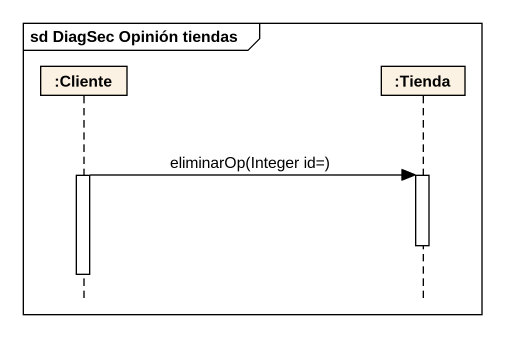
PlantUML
@startuml
mainframe sd DiagSec Opinión tiendas
hide footbox
participant ":Cliente" as Cliente
participant ":Tienda" as Tienda

activate Cliente
Cliente -> Tienda : eliminarOp(Integer id=)
activate Tienda
deactivate Tienda
deactivate Cliente
@enduml
